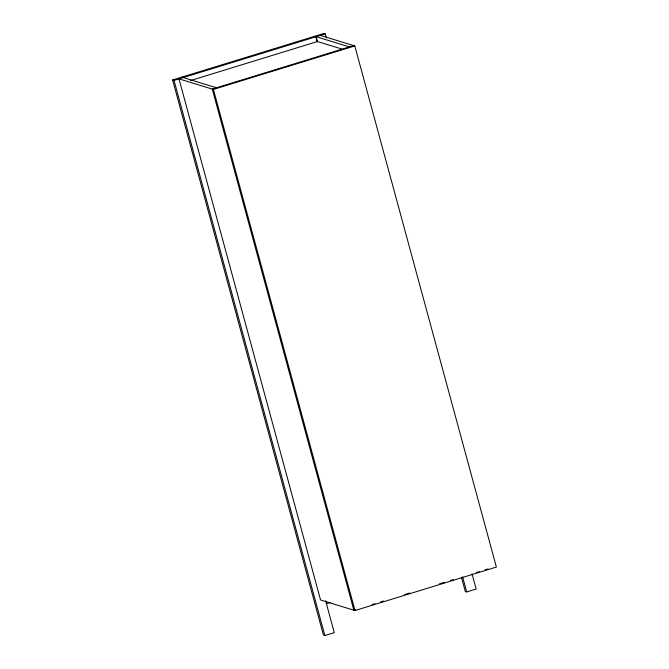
<?xml version="1.0" encoding="UTF-8"?>
<svg xmlns="http://www.w3.org/2000/svg" width="669" height="669" viewBox="0 0 669 669"><rect width="100%" height="100%" fill="white"/><g stroke="black" fill="none" stroke-linecap="round" stroke-linejoin="round"><path stroke-width="1" d="M325.627 600.787L334.283 632.648L324.858 635.55L323.453 635.124L172.619 79.971L323.896 33.45L325.301 33.876L326.397 37.907M172.619 79.971L174.024 80.397L325.301 33.876M190.473 80.573L317.424 41.537L341.901 49.029M353.65 45.592L212.265 89.069L353.851 610.187L355.548 609.668M213.411 89.42L354.796 45.944L496.381 567.061L354.996 610.538L320.56 599.993L178.974 78.875L213.411 89.42L354.996 610.538M326.413 603.689L330.394 602.46M371.981 604.617L374.949 603.697M380.736 601.924L383.722 601.005M404.628 594.574L409.662 593.027M439.416 583.878L444.45 582.331M450.329 580.525L453.306 579.605M476.311 572.53L479.297 571.61M485.042 569.846L488.01 568.934M461.468 577.397L465.306 591.496L466.703 591.931L476.136 589.029L472.021 573.918M320.351 35.398L354.796 45.944M349.402 46.897L316.111 36.703L317.482 41.746M314.472 36.352L315.877 36.778L317.24 41.812M182.043 77.069L183.448 77.504M183.214 77.571L216.505 87.764M462.597 576.812L466.703 591.931M174.024 80.397L324.858 635.55"/></g></svg>
